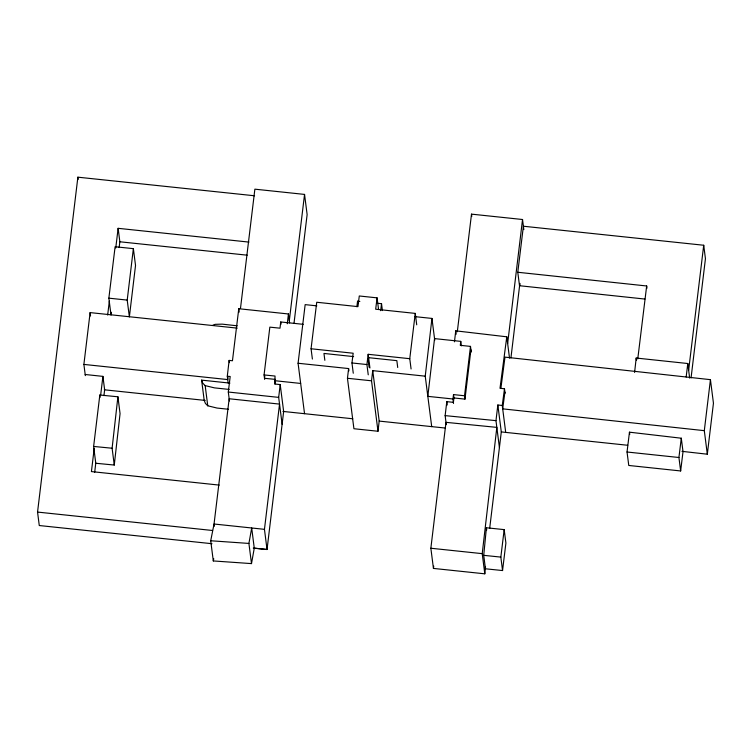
<?xml version="1.0" encoding="UTF-8"?>
<svg xmlns="http://www.w3.org/2000/svg" width="751" height="751" viewBox="0 0 751 751"><rect width="100%" height="100%" fill="white"/><g stroke="black" fill="none" stroke-linecap="round" stroke-linejoin="round"><path stroke-width="1.13" d="M483.728 555.336L486.413 527.765L504.174 529.615L505.902 543.067L502.55 570.553L485.446 568.789L483.728 555.336L500.833 557.101L502.55 570.553M484.799 573.82L482.217 553.647L496.833 427.375L445.991 422.344L430.858 548.239L433.44 568.423L484.799 573.82L485.512 566.836M634.595 372.458L636.191 358.039L687.785 363.522L689.653 378.091M114.265 465.047L112.106 448.234L117.907 396.781L99.827 395.026L93.631 446.441L95.781 463.254L114.265 465.047L120.066 413.604L117.907 396.781M253.294 548.061L267.037 549.507L264.455 529.333L279.541 404.104L229.168 398.753L214.044 524.01L210.712 540.758L213.303 560.941L251.501 563.607L248.91 543.433L251.688 528L254.27 548.174L267.037 549.507L283.653 411.492L280.207 384.587L274.941 384.024L275.026 376.044L264.07 374.927L269.844 327.136L280.01 328.187L280.733 321.963L303.244 324.329M274.941 384.024L275.195 381.715M228.154 382.935L227.3 376.213L229.13 360.405L232.453 360.762L238.771 308.727L288.45 313.974L289.595 322.939M227.985 377.321L227.731 379.574L83.887 364.413L90.12 312.604L237.278 328.131M445.409 428.061L431.703 426.624L425.235 376.176L431.956 318.424L414.759 316.622M316.828 305.854L305.159 304.624L298.081 363.259L348.614 368.563L347.45 378.279L353.918 428.727L377.997 431.252L371.529 380.804L372.731 370.637L425.235 376.176M377.997 431.252L379.189 421.086L372.731 370.637M453.529 403.475L452.956 398.988L427.817 396.359L434.538 338.607L460.757 341.376L460.297 345.319L470.492 346.399L471.215 352.003M133.368 248.647L135.527 265.46L129.369 316.913L127.21 300.09L133.368 248.647L115.11 246.741L108.857 298.166L111.007 314.979L111.289 312.688M282.123 424.287L278.677 397.382L280.207 384.587M356.885 306.737L357.551 301.207L359.832 301.442M446.282 424.587L445.136 415.622L446.807 401.635L453.388 402.348L453.951 397.955L453.52 394.594L464.54 395.768L464.972 399.128L453.951 397.955M454.449 341.827L455.754 330.844L506.784 336.814L509.516 358.114M433.44 568.423L433.721 566.113M489.671 528.497L499.415 447.558L495.97 420.644L497.847 404.996L502.259 405.493L505.705 432.398L627.705 445.268M507.648 343.536L522.527 219.508L471.506 214.138L457.312 331.745M499.415 447.558L501.292 431.9L497.847 404.996M510.933 357.927L519.833 283.737M686.17 376.993L687.785 363.522M681.946 451.342L707.32 454.205L704.307 430.661L710.437 379.659L504.982 357.129L500.898 388.183M707.32 454.205L713.45 403.203L710.437 379.659M211.97 543.705L39.277 525.531L37.55 512.079L77.879 177.18L254.57 195.776M107.665 315.045L109.336 301.17M115.757 247.98L118.123 228.323L248.956 242.094M94.222 448.366L91.415 471.581L219.254 485.099M100.672 394.96L102.915 376.382L85.182 374.496M111.064 314.622L111.336 312.313M119.146 247.558L119.85 241.775L118.123 228.323M94.682 472.266L95.799 462.982M103.938 395.636L104.642 389.835L102.915 376.382M229.449 400.996L228.304 392.031L230.191 376.504L227.3 376.213M240.47 308.501L254.871 189.168L304.549 194.415L307.131 214.589L293.988 323.503M264.774 376.016L264.502 378.288L275.457 379.405M287.257 323.765L288.45 313.974M289.304 320.696L304.549 194.415M312.388 359.044L311.064 348.764L316.734 302.249L357.955 306.633L359.278 295.978L377.077 297.856L378.542 309.281M411.079 368.976L409.764 358.696L415.256 313.402L375.678 309.215L377.077 297.856M464.54 395.768L470.492 346.399M464.972 399.128L470.924 349.769M644.902 299.058L519.514 285.718L517.786 272.266L523.391 226.229L703.715 245.248L705.442 258.701L691.061 377.913M519.514 285.718L519.795 283.418M500.833 557.101L504.174 529.615M688.648 370.243L703.715 245.248M368.243 374.824L366.92 364.545L368.178 354.303L409.764 358.696M637.759 358.969L646.667 285.981L517.786 272.266M627.038 452.008L629.46 432.182L681.288 438.218L683.016 451.67L680.65 470.952L628.765 465.46L627.038 452.008L678.923 457.5L680.65 470.952M678.923 457.5L681.288 438.218M380.663 310.679L381.527 303.704L376.964 303.226M353.27 373.238L351.956 362.958L353.177 353.233L311.064 348.764M452.956 398.988L453.52 394.594M506.784 336.814L500.006 388.276L504.484 388.765L505.057 393.252M502.259 405.493L504.484 388.765M504.916 392.125L502.691 408.854L704.307 430.661M251.501 563.607L254.27 548.174M213.303 560.941L213.744 558.706M212.993 325.108L215.19 324.338L222.165 324.141L237.232 325.812M210.712 540.758L248.91 543.433M93.631 446.441L112.106 448.234M445.136 415.622L495.97 420.644M119.85 241.775L247.21 255.18M108.857 298.166L127.21 300.09M351.956 362.958L366.92 364.545M347.45 378.279L371.529 380.804M228.351 409.248L217.03 408.056L207.755 405.793L205.399 403.4L204.197 400.311L201.606 380.128L229.919 383.113M229.168 389.431L214.439 387.873L205.173 385.61L202.808 383.217L201.606 380.128M104.305 389.788L205.22 400.424M379.189 421.086L431.703 426.624M282.939 411.417L352.782 418.776M264.455 529.333L214.044 524.01L214.335 526.254M430.858 548.239L482.217 553.647M37.55 512.079L212.58 530.497M353.608 356.603L323.963 353.449L324.845 360.311M274.509 380.663L300.663 383.442M228.304 392.031L278.677 397.382M501.292 431.9L505.705 432.398M646.667 285.981L646.958 288.215M636.191 358.039L636.482 360.283M629.46 432.182L629.751 434.425M522.527 219.508L523.822 229.599M471.506 214.138L471.788 216.382M486.413 527.765L486.695 530.009M460.757 341.376L461.339 345.864M455.754 330.844L456.186 334.204M446.807 401.635L447.239 404.996M431.956 318.424L434.745 340.212M415.256 313.402L416.721 324.826M397.72 367.502L396.838 360.64L368.61 357.673L368.225 360.433L369.098 367.295M381.527 303.704L382.409 310.585M368.178 354.303L369.933 368.009M357.551 301.207L357.842 303.498M348.614 368.563L348.905 370.863M298.081 363.259L304.54 413.707M280.733 321.963L281.024 324.207M264.07 374.927L264.652 379.415M238.771 308.727L239.194 312.087M229.13 360.405L229.421 362.649M205.173 385.61L207.755 405.793M77.879 177.18L78.16 179.414M90.12 312.604L90.552 315.974M99.827 395.026L100.108 397.27M83.887 364.413L85.323 375.622"/></g></svg>
